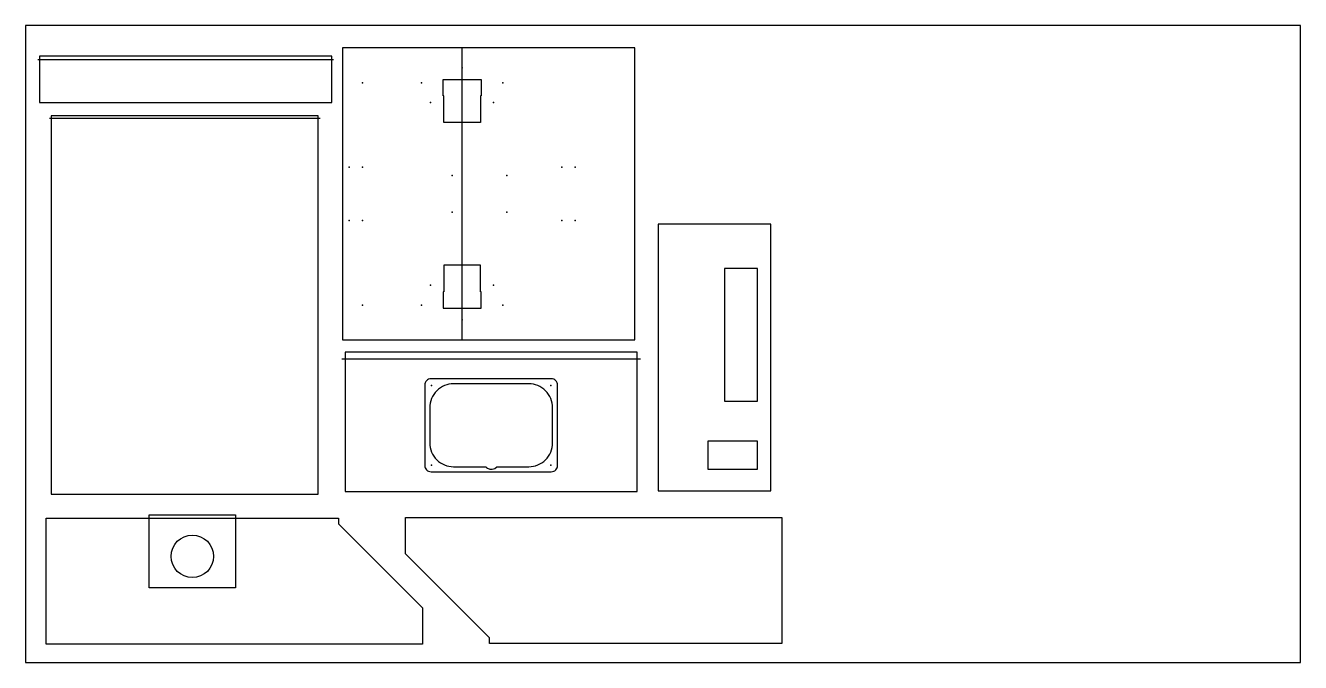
# Model space of a CAD drawing. Header units: inches. Extents: x 0 to 48, y 0 to 24.
import ezdxf

# ---------------------------------------------------------------- set-up
doc = ezdxf.new("R2010")
doc.units = ezdxf.units.IN
doc.header["$MEASUREMENT"] = 0
doc.layers.add('Default', color=70, linetype='Continuous')

msp = doc.modelspace()

# ---------------------------------------------------------------- linework, layer by layer
at = {"layer": 'Default'}
for points in [[(0, 0), (48, 0), (48, 24), (0, 24)], [(11.938, 12.156), (22.938, 12.156), (22.938, 23.156), (11.938, 23.156)], [(0.531, 21.094), (11.531, 21.094), (11.531, 22.844), (0.531, 22.844)], [(15.719, 21.844), (15.719, 21.969), (17.156, 21.969), (17.156, 21.844), (17.156, 21.344), (17.125, 21.344), (17.125, 20.344), (15.75, 20.344), (15.75, 21.344), (15.719, 21.344)], [(0.969, 6.344), (11.019, 6.344), (11.019, 20.594), (0.969, 20.594)], [(23.812, 6.469), (28.062, 6.469), (28.062, 16.519), (23.812, 16.519)], [(15.719, 13.469), (15.719, 13.344), (17.156, 13.344), (17.156, 13.469), (17.156, 13.969), (17.125, 13.969), (17.125, 14.969), (15.75, 14.969), (15.75, 13.969), (15.719, 13.969)], [(26.312, 9.844), (27.562, 9.844), (27.562, 14.844), (26.312, 14.844)], [(12.031, 6.438), (23.031, 6.438), (23.031, 11.688), (12.031, 11.688)], [(25.688, 7.281), (27.562, 7.281), (27.562, 8.344), (25.688, 8.344)], [(0.781, 2.062), (0.781, 5.438), (11.781, 5.438), (11.781, 5.23), (14.949, 2.062), (14.949, 0.688), (0.781, 0.688)], [(7.906, 5.438), (7.906, 2.812), (4.656, 2.812), (4.656, 5.438), (4.656, 5.562), (7.906, 5.562)], [(28.469, 4.094), (28.469, 0.719), (17.469, 0.719), (17.469, 0.926), (14.301, 4.094), (14.301, 5.469), (28.469, 5.469)]]:
    msp.add_lwpolyline(points, close=True, dxfattribs=at)
for points in [[(16.438, 12.156), (16.438, 23.156)], [(0.469, 22.719), (11.594, 22.719)], [(0.906, 20.512), (11.094, 20.512)], [(11.906, 11.438), (23.156, 11.438)]]:
    msp.add_lwpolyline(points, dxfattribs=at)
for points in [[(15.267, 7.188), (19.795, 7.188, 0.414214), (20.031, 7.423), (20.031, 10.451, 0.414214), (19.795, 10.688), (15.267, 10.688, 0.414214), (15.031, 10.451), (15.031, 7.423, 0.414214)], [(17.739, 7.375), (18.944, 7.375, 0.414214), (19.844, 8.275), (19.844, 9.6, 0.414214), (18.944, 10.5), (16.119, 10.5, 0.414214), (15.219, 9.6), (15.219, 8.275, 0.414214), (16.119, 7.375), (17.324, 7.375, 0.078129), (17.391, 7.32, 0.353478)]]:
    msp.add_lwpolyline(points, format="xyb", close=True, dxfattribs=at)
msp.add_circle((6.281, 4), 0.8, dxfattribs=at)
for p in [(16.438, 22.406), (12.688, 21.844), (14.906, 21.844), (17.969, 21.844), (15.25, 21.094), (17.625, 21.094), (12.188, 18.656), (12.688, 18.656), (16.062, 18.344), (18.125, 18.344), (20.188, 18.656), (20.688, 18.656), (16.062, 16.969), (18.125, 16.969), (12.188, 16.656), (12.688, 16.656), (20.188, 16.656), (20.688, 16.656), (15.25, 14.219), (17.625, 14.219), (12.688, 13.469), (14.906, 13.469), (17.969, 13.469), (16.438, 12.906), (15.281, 10.438), (19.781, 10.438), (15.281, 7.438), (19.781, 7.438)]:
    msp.add_point(p, dxfattribs=at)

doc.saveas('drawing.dxf')
